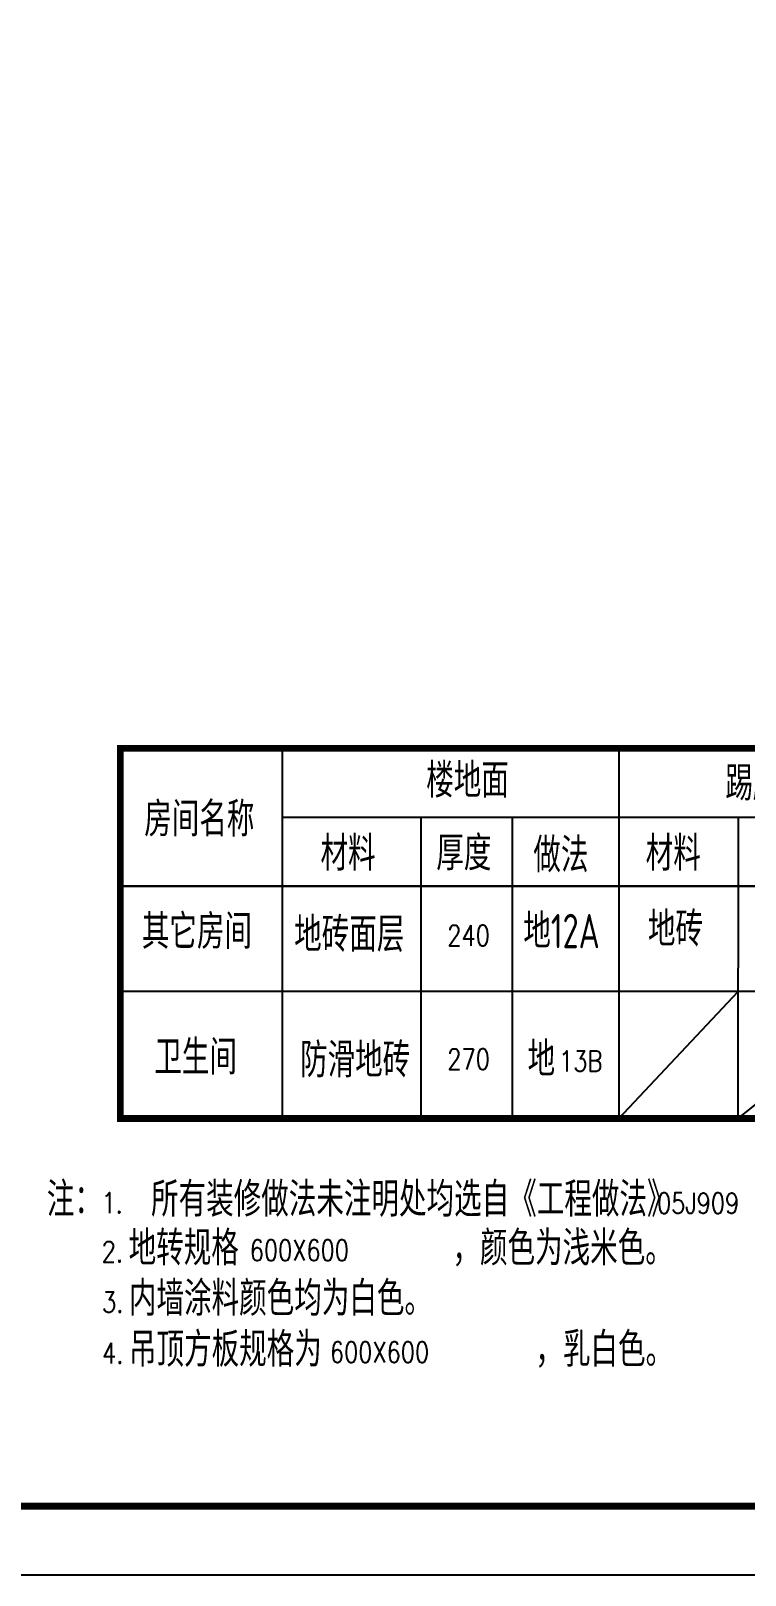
# Model space of a CAD drawing. Extents: x 535358 to 858566, y -185481 to -98609.
# Drawn here: x 680897 to 691267, y -162258 to -139856 of the extents above; entities that cross this region are included whole.
import ezdxf
from ezdxf.enums import TextEntityAlignment as Align

# ---------------------------------------------------------------- set-up
doc = ezdxf.new("R2010")
doc.units = 0
doc.header["$LTSCALE"] = 1000
doc.header["$MEASUREMENT"] = 0
doc.layers.get('0').update_dxf_attribs({"linetype": 'CONTINUOUS'})
for name, color, linetype in [('PUB_TEXT', 7, 'CONTINUOUS'), ('PUB_TITLE', 4, 'CONTINUOUS'), ('WALL', 151, 'CONTINUOUS')]:
    doc.layers.add(name, color=color, linetype=linetype)
doc.styles.add('-HZTXTGBENOR', font='GBENOR.shx', dxfattribs={"bigfont": 'HZTXT.shx'})
doc.styles.add('_HZTXT', font='txt.shx', dxfattribs={"width": 0.8, "bigfont": 'HZTXT.shx'})

msp = doc.modelspace()

# ---------------------------------------------------------------- linework, layer by layer
for p, q in [((703775.9, -151266.8), (684548, -151266.9)), ((686558.4, -151266.9), (686558, -155634)), ((687885.9, -151266.9), (687885.6, -155634)), ((691163.8, -151266.9), (691163.5, -155634)), ((689435.3, -155634.4), (691163.7, -153791.2)), ((691163.7, -155634.3), (693459.9, -153791.1))]:
    msp.add_line(p, q)
at = {"const_width": 100}
msp.add_lwpolyline([(706491.8, -155633.9), (706491.4, -150264.2), (682196.5, -150264.2), (682196.5, -155634.6), (706491.8, -155633.9)], dxfattribs=at)
at = {"layer": 'PUB_TEXT'}
for p, q in [((684548, -150264.3), (684547.7, -155634)), ((689435.5, -150264.3), (689435.1, -155634)), ((706491.9, -152264.9), (682196.5, -152265.6)), ((682196.6, -152265.6), (706491.4, -152264.9)), ((706491.9, -153790.7), (682196.5, -153791.5)), ((706491.8, -155633.9), (682196.2, -155634.6)), ((706491.4, -155633.9), (682196.3, -155634.6))]:
    msp.add_line(p, q, dxfattribs=at)
at = {"layer": 'PUB_TITLE'}
msp.add_lwpolyline([(649371.5, -162258.4), (649371.5, -120258.4), (708771.5, -120258.4), (708771.5, -162258.4)], close=True, dxfattribs=at)
at = {"layer": 'PUB_TITLE', "const_width": 100}
msp.add_lwpolyline([(651871.5, -161258.4), (707771.5, -161258.4), (707771.5, -121258.4), (651871.5, -121258.4)], close=True, dxfattribs=at)
at = {"layer": 'WALL'}
for p, q in [((682196.4, -155634.6), (682196.5, -150264.2)), ((706491.4, -150264.2), (682196.5, -150264.2)), ((682196.4, -155634.6), (706491.2, -155633.9))]:
    msp.add_line(p, q, dxfattribs=at)

# ---------------------------------------------------------------- texts
at = {"layer": 'PUB_TEXT', "width": 0.8}
for s, style, p in [('楼地面', '_HZTXT', (686636.4, -150729.5)), ('材料', '_HZTXT', (685102.1, -151789.4)), ('厚度', '_HZTXT', (686783.4, -151786.3)), ('做法', '_HZTXT', (688192.3, -151813.2)), ('材料', '_HZTXT', (689823.7, -151789.4)), ('其它房间', '_HZTXT', (682507.9, -152923.4)), ('地砖面层', '_HZTXT', (684719.8, -152965.2)), ('地12A', '-HZTXTGBENOR', (688046.5, -152914.9)), ('地砖', '_HZTXT', (689855.8, -152886.6)), ('卫生间', '_HZTXT', (682689.8, -154746.2)), ('防滑地砖', '_HZTXT', (684804.9, -154786.3))]:
    msp.add_text(s, height=500, dxfattribs=dict(at, style=style)).set_placement(p, align=Align.MIDDLE_LEFT)
at = {"layer": 'PUB_TEXT', "style": '_HZTXT', "width": 0.8}
for s, height, p in [('踢脚', 500, (690979.6, -151021)), ('房间名称', 500, (682542.7, -151542.7)), ('地', 500, (688108.7, -155021.8)), ('13B', 300, (688565.8, -154950.4)), ('注：  所有装修做法未注明处均选自《工程做法》       。', 500, (681128.9, -157057.9)), ('1.', 300, (681924.3, -157009.2)), ('05J909', 300, (689987.7, -157013.3)), ('地转规格        ，颜色为浅米色。', 500, (682317, -157765.6)), ('2.', 300, (681926.7, -157716.9)), ('600X600', 300, (684075.2, -157696.5)), ('3.', 300, (681930.9, -158446.8)), ('内墙涂料颜色均为白色。', 500, (682321.2, -158495.5)), ('吊顶方板规格为        ，乳白色。', 500, (682321.2, -159236.1)), ('4.', 300, (681930.9, -159187.4)), ('600X600', 300, (685239.3, -159174.6))]:
    msp.add_text(s, height=height, dxfattribs=at).set_placement(p)
for s, p in [('240', (687252.1, -152979.4)), ('270', (687252.1, -154774.4))]:
    msp.add_text(s, height=300, dxfattribs=at).set_placement(p, align=Align.MIDDLE_CENTER)

doc.saveas('drawing.dxf')
